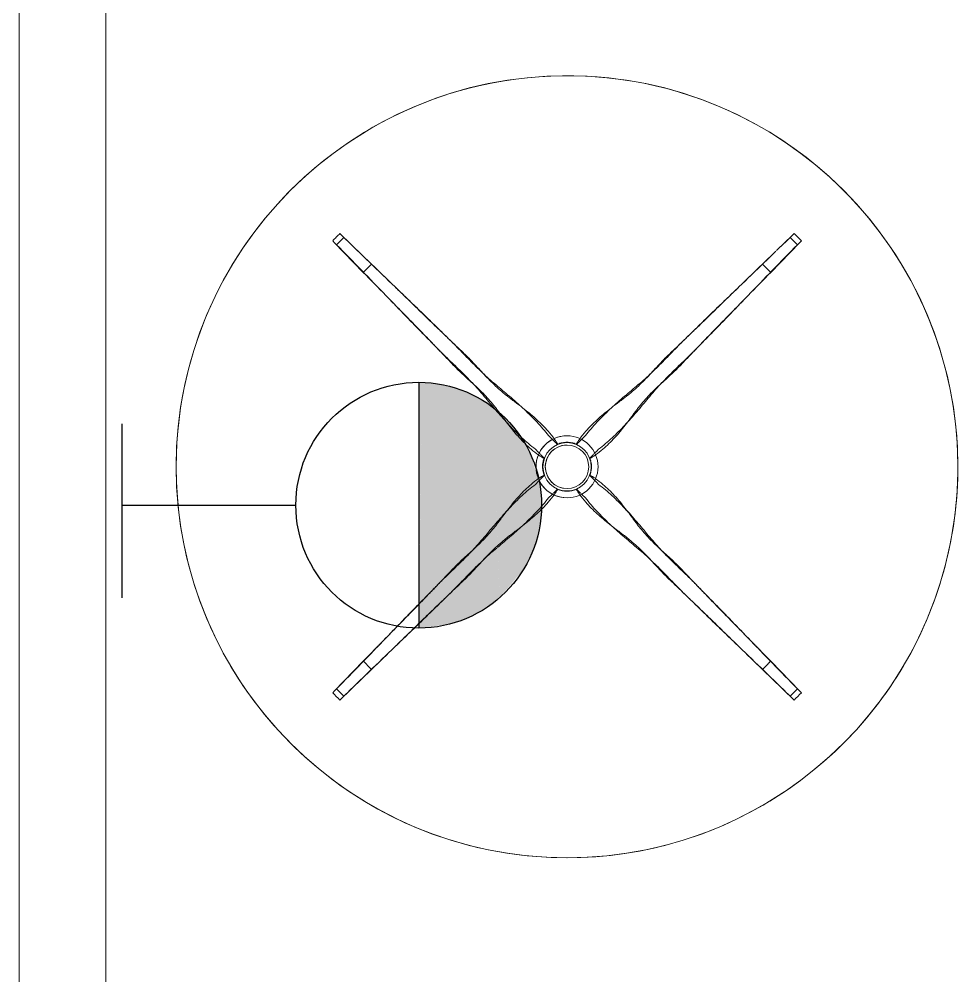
# Model space of a CAD drawing. Header units: inches. Extents: x 0 to 1865, y 0 to 1094.
# Drawn here: x 736.73 to 774.56, y 548.5 to 587.03 of the extents above; entities that cross this region are included whole.
import ezdxf

# ---------------------------------------------------------------- set-up
doc = ezdxf.new("R2010")
doc.units = ezdxf.units.IN
doc.header["$MEASUREMENT"] = 0
for name, color, linetype, lineweight in [('A-ANNO-NOTE', 131, 'Continuous', 9), ('I-FURN', 30, 'Continuous', 9), ('I-WALL', 2, 'Continuous', 13)]:
    doc.layers.add(name, color=color, linetype=linetype, lineweight=lineweight)

# ---------------------------------------------------------------- blocks, each defined once
blk = doc.blocks.new('HighTower_FourResting_Round - 20_-7357573-Level 05 POWER _ SIGNAL')
at = {"layer": 'I-FURN'}
for p, q in [((-3.709, 5.673), (-3.63, 5.597)), ((-3.63, 5.597), (-2.434, 4.442)), ((13.312, 4.442), (14.509, 5.597)), ((14.509, 5.597), (14.588, 5.673)), ((-3.927, 5.299), (-4.003, 5.377)), ((-4.003, 5.377), (-3.924, 5.299)), ((-2.781, 4.117), (-3.927, 5.299)), ((-3.924, 5.299), (-3.845, 5.22)), ((14.805, 5.299), (13.648, 4.105)), ((14.882, 5.377), (14.805, 5.299)), ((5.066, -2.811), (5.054, -2.82)), ((5.825, -2.82), (5.813, -2.811)), ((4.513, -3.387), (4.521, -3.374)), ((6.358, -3.374), (6.366, -3.387)), ((4.513, -4.058), (4.521, -4.071)), ((6.358, -4.071), (6.366, -4.058)), ((5.066, -4.635), (5.054, -4.626)), ((5.825, -4.626), (5.812, -4.635)), ((-3.927, -12.744), (-2.769, -11.551)), ((13.648, -11.551), (14.805, -12.744)), ((-2.434, -11.888), (-2.972, -12.407)), ((14.509, -13.042), (13.312, -11.888)), ((-3.845, -12.666), (-3.924, -12.744)), ((-3, -12.435), (-3.63, -13.042)), ((-4.003, -12.823), (-3.927, -12.744)), ((-3.924, -12.744), (-4.003, -12.823)), ((-3.63, -13.042), (-3.709, -13.118)), ((14.588, -13.118), (14.509, -13.042)), ((14.805, -12.744), (14.882, -12.823))]:
    blk.add_line(p, q, dxfattribs=at)
at = {"layer": 'I-FURN', "flags": 128}
for points in [[(-3.551, 5.515), (-3.63, 5.594), (-3.709, 5.673)], [(14.588, 5.673), (14.509, 5.594), (14.43, 5.515)], [(14.724, 5.22), (14.803, 5.299), (14.882, 5.377)], [(14.882, -12.823), (14.803, -12.744), (14.724, -12.666)], [(-3.709, -13.118), (-3.63, -13.04), (-3.551, -12.961)], [(14.43, -12.961), (14.509, -13.04), (14.588, -13.118)]]:
    blk.add_lwpolyline(points, dxfattribs=at)
at = {"layer": 'I-FURN'}
for radius, start, end in [(15.75, 0, 180), (15.75, 0, 140), (15.75, 140, 170), (13.114, 134.2368, 136.0566), (12.891, 134.2221, 136.074), (12.891, 43.926, 45.7779), (13.114, 43.9434, 45.7632), (11.342, 133.9866, 135.8429), (11.342, 43.6699, 46.0134), (11.342, 135.9037, 136.3301), (15.75, 170, 180), (1.25, 90, 270), (1.25, 90, 270), (1.25, 270, 90), (1.25, 342, 90), (0.973, 90, 270), (0.875, 90, 270), (0.875, 90, 270), (0.875, 90, 270), (0.875, 90, 270), (0.973, 270, 90), (0.875, 270, 90), (0.875, 270, 90), (0.875, 270, 90), (0.875, 18, 90), (0.875, 270, 18), (15.75, 180, 360), (15.75, 180, 250), (15.75, 250, 0), (1.25, 306, 342), (1.25, 270, 306), (11.342, 223.6694, 226.0134), (11.342, 313.9866, 316.3306), (12.891, 223.9259, 225.778), (12.891, 314.222, 316.0741), (13.114, 223.9435, 225.763), (13.114, 314.237, 315.1468), (13.114, 315.1468, 316.0565)]:
    blk.add_arc((5.439, -3.723), radius, start, end, dxfattribs=at)
for points, knots in [([(4.697, -2.47), (4.551, -2.283), (4.239, -1.922), (3.727, -1.417), (3.277, -1.017), (2.911, -0.705), (2.634, -0.473), (2.361, -0.238), (2.006, 0.083), (1.578, 0.501), (1.164, 0.932), (0.872, 1.231), (0.702, 1.4), (0.573, 1.524), (0.443, 1.648), (0.27, 1.813), (-0.032, 2.103), (-0.461, 2.519), (-0.974, 3.021), (-1.66, 3.687), (-2.524, 4.514), (-3.21, 5.18), (-3.551, 5.515)], [0, 0, 0, 0, 0.0625, 0.125, 0.1875, 0.21875, 0.25, 0.28125, 0.3125, 0.375, 0.4375, 0.46875, 0.484375, 0.5, 0.515625, 0.53125, 0.5625, 0.625, 0.6875, 0.75, 0.875, 1, 1, 1, 1]), ([(14.43, 5.515), (14.089, 5.18), (13.403, 4.514), (12.539, 3.687), (11.852, 3.021), (11.34, 2.519), (10.911, 2.103), (10.609, 1.813), (10.436, 1.648), (10.306, 1.524), (10.176, 1.4), (10.007, 1.231), (9.715, 0.932), (9.301, 0.501), (8.873, 0.083), (8.527, -0.23), (8.355, -0.378), (8.272, -0.448)], [0, 0, 0, 0, 0.125, 0.25, 0.3125, 0.375, 0.4375, 0.46875, 0.484375, 0.5, 0.515625, 0.53125, 0.5625, 0.625, 0.6875, 0.71875, 0.7467682, 0.7467682, 0.7467682, 0.7467682]), ([(-3.845, 5.22), (-3.509, 4.879), (-2.84, 4.195), (-2.01, 3.332), (-1.342, 2.647), (-0.839, 2.135), (-0.421, 1.707), (-0.13, 1.405), (0.036, 1.233), (0.159, 1.102), (0.284, 0.973), (0.453, 0.804), (0.754, 0.514), (1.188, 0.102), (1.607, -0.325), (1.929, -0.68), (2.163, -0.955), (2.394, -1.233), (2.706, -1.601), (3.106, -2.052), (3.614, -2.563), (3.978, -2.872), (4.167, -3.015)], [0, 0, 0, 0, 0.125, 0.25, 0.3125, 0.375, 0.4375, 0.46875, 0.484375, 0.5, 0.515625, 0.53125, 0.5625, 0.625, 0.6875, 0.71875, 0.75, 0.78125, 0.8125, 0.875, 0.9375, 1, 1, 1, 1]), ([(6.712, -3.015), (6.901, -2.872), (7.265, -2.563), (7.773, -2.052), (8.172, -1.601), (8.485, -1.233), (8.716, -0.955), (8.95, -0.68), (9.272, -0.325), (9.691, 0.102), (10.124, 0.514), (10.425, 0.804), (10.595, 0.973), (10.72, 1.102), (10.843, 1.233), (11.009, 1.405), (11.3, 1.707), (11.718, 2.135), (12.221, 2.647), (12.889, 3.332), (13.719, 4.195), (14.388, 4.879), (14.724, 5.22)], [0, 0, 0, 0, 0.0625, 0.125, 0.1875, 0.21875, 0.25, 0.28125, 0.3125, 0.375, 0.4375, 0.46875, 0.484375, 0.5, 0.515625, 0.53125, 0.5625, 0.625, 0.6875, 0.75, 0.875, 1, 1, 1, 1]), ([(-2.434, 4.442), (-2.124, 4.137), (-1.656, 3.683), (-1.029, 3.08), (-0.558, 2.63), (-0.09, 2.176), (0.297, 1.795), (0.609, 1.492), (0.843, 1.266), (1.04, 1.078), (1.197, 0.928), (1.317, 0.817), (1.434, 0.703), (1.586, 0.548), (1.771, 0.349), (1.991, 0.108), (2.288, -0.209), (2.599, -0.513), (2.89, -0.761), (3.061, -0.898), (3.192, -0.998), (3.324, -1.098), (3.5, -1.231), (3.806, -1.468), (4.23, -1.821), (4.639, -2.23), (4.859, -2.508), (4.939, -2.62)], [0, 0, 0, 0, 0.125, 0.1875, 0.25, 0.3125, 0.375, 0.40625, 0.4375, 0.46875, 0.484375, 0.5, 0.515625, 0.53125, 0.5625, 0.59375, 0.625, 0.6875, 0.71875, 0.734375, 0.75, 0.765625, 0.78125, 0.8125, 0.875, 0.9375, 0.9775843, 0.9775843, 0.9775843, 0.9775843]), ([(5.94, -2.62), (6.019, -2.508), (6.24, -2.23), (6.649, -1.821), (7.073, -1.468), (7.379, -1.231), (7.555, -1.098), (7.687, -0.998), (7.818, -0.898), (7.989, -0.761), (8.279, -0.513), (8.59, -0.209), (8.888, 0.108), (9.108, 0.349), (9.293, 0.548), (9.445, 0.703), (9.562, 0.817), (9.681, 0.928), (9.839, 1.078), (10.035, 1.266), (10.27, 1.492), (10.581, 1.795), (10.969, 2.176), (11.437, 2.63), (11.908, 3.08), (12.535, 3.683), (13.003, 4.137), (13.312, 4.442)], [0.0224157, 0.0224157, 0.0224157, 0.0224157, 0.0625, 0.125, 0.1875, 0.21875, 0.234375, 0.25, 0.265625, 0.28125, 0.3125, 0.375, 0.40625, 0.4375, 0.46875, 0.484375, 0.5, 0.515625, 0.53125, 0.5625, 0.59375, 0.625, 0.6875, 0.75, 0.8125, 0.875, 1, 1, 1, 1]), ([(4.288, -3.243), (4.186, -3.171), (3.916, -2.961), (3.513, -2.563), (3.16, -2.135), (2.924, -1.826), (2.792, -1.649), (2.693, -1.515), (2.593, -1.382), (2.457, -1.21), (2.209, -0.918), (1.904, -0.608), (1.584, -0.312), (1.341, -0.094), (1.141, 0.09), (1.004, 0.222), (0.927, 0.3), (0.871, 0.359), (0.815, 0.418), (0.74, 0.497), (0.609, 0.635), (0.42, 0.832), (0.193, 1.066), (-0.112, 1.377), (-0.494, 1.764), (-0.95, 2.231), (-1.402, 2.702), (-2.007, 3.328), (-2.463, 3.796), (-2.769, 4.105)], [0.026102, 0.026102, 0.026102, 0.026102, 0.0625, 0.125, 0.1875, 0.21875, 0.234375, 0.25, 0.265625, 0.28125, 0.3125, 0.375, 0.40625, 0.4375, 0.46875, 0.484375, 0.4921875, 0.5, 0.5078125, 0.515625, 0.53125, 0.5625, 0.59375, 0.625, 0.6875, 0.75, 0.8125, 0.875, 1, 1, 1, 1]), ([(13.648, 4.105), (13.342, 3.796), (12.886, 3.328), (12.281, 2.702), (11.829, 2.231), (11.373, 1.764), (10.99, 1.377), (10.686, 1.066), (10.459, 0.832), (10.27, 0.635), (10.139, 0.497), (10.064, 0.418), (10.008, 0.359), (9.951, 0.3), (9.875, 0.222), (9.738, 0.09), (9.537, -0.094), (9.295, -0.312), (8.975, -0.608), (8.67, -0.918), (8.422, -1.21), (8.286, -1.382), (8.186, -1.515), (8.087, -1.649), (7.954, -1.826), (7.719, -2.135), (7.366, -2.563), (6.956, -2.968), (6.679, -3.182), (6.569, -3.258)], [0, 0, 0, 0, 0.125, 0.1875, 0.25, 0.3125, 0.375, 0.40625, 0.4375, 0.46875, 0.484375, 0.4921875, 0.5, 0.5078125, 0.515625, 0.53125, 0.5625, 0.59375, 0.625, 0.6875, 0.71875, 0.734375, 0.75, 0.765625, 0.78125, 0.8125, 0.875, 0.9375, 0.9764687, 0.9764687, 0.9764687, 0.9764687]), ([(8.244, -0.472), (8.152, -0.55), (7.968, -0.705), (7.602, -1.017), (7.152, -1.417), (6.64, -1.922), (6.328, -2.283), (6.182, -2.47)], [0.75, 0.75, 0.75, 0.75, 0.78125, 0.8125, 0.875, 0.9375, 1, 1, 1, 1]), ([(4.886, -2.653), (4.873, -2.641), (4.845, -2.613), (4.783, -2.554), (4.732, -2.504), (4.697, -2.47)], [0.6097845, 0.6097845, 0.6097845, 0.6097845, 0.7, 0.8, 1, 1, 1, 1]), ([(5.054, -2.82), (5.047, -2.813), (5.031, -2.797), (5.002, -2.767), (4.982, -2.748), (4.966, -2.732), (4.949, -2.715), (4.93, -2.697), (4.91, -2.678), (4.897, -2.664), (4.89, -2.657)], [0, 0, 0, 0, 0.2, 0.3, 0.35, 0.4, 0.45, 0.5, 0.55, 0.6, 0.6, 0.6, 0.6]), ([(5.989, -2.657), (5.982, -2.664), (5.968, -2.678), (5.949, -2.697), (5.93, -2.715), (5.913, -2.732), (5.897, -2.748), (5.877, -2.767), (5.847, -2.797), (5.832, -2.813), (5.825, -2.82)], [0.4, 0.4, 0.4, 0.4, 0.45, 0.5, 0.55, 0.6, 0.65, 0.7, 0.8, 1, 1, 1, 1]), ([(6.182, -2.47), (6.147, -2.504), (6.096, -2.554), (6.034, -2.613), (6.006, -2.641), (5.993, -2.653)], [0, 0, 0, 0, 0.2, 0.3, 0.3902155, 0.3902155, 0.3902155, 0.3902155]), ([(6.529, -3.202), (6.541, -3.19), (6.568, -3.162), (6.628, -3.101), (6.678, -3.05), (6.712, -3.015)], [0.6151384, 0.6151384, 0.6151384, 0.6151384, 0.7, 0.8, 1, 1, 1, 1]), ([(4.356, -3.208), (4.37, -3.222), (4.39, -3.243), (4.414, -3.268), (4.431, -3.285), (4.448, -3.301), (4.467, -3.321), (4.497, -3.351), (4.514, -3.367), (4.521, -3.374)], [0.4, 0.4, 0.4, 0.4, 0.5, 0.55, 0.6, 0.65, 0.7, 0.8, 1, 1, 1, 1]), ([(4.521, -3.374), (4.486, -3.463), (4.433, -3.697), (4.469, -3.938), (4.521, -4.071)], [0, 0, 0, 0, 0.4, 1, 1, 1, 1]), ([(6.358, -3.374), (6.364, -3.367), (6.381, -3.351), (6.411, -3.321), (6.431, -3.301), (6.447, -3.285), (6.465, -3.268), (6.489, -3.243), (6.509, -3.222), (6.523, -3.208)], [0, 0, 0, 0, 0.2, 0.3, 0.35, 0.4, 0.45, 0.5, 0.6, 0.6, 0.6, 0.6]), ([(6.358, -4.071), (6.392, -3.983), (6.446, -3.748), (6.409, -3.507), (6.358, -3.374)], [0, 0, 0, 0, 0.4, 1, 1, 1, 1]), ([(-2.769, -11.551), (-2.463, -11.241), (-2.007, -10.774), (-1.402, -10.148), (-0.95, -9.677), (-0.494, -9.21), (-0.112, -8.823), (0.193, -8.512), (0.42, -8.278), (0.609, -8.081), (0.74, -7.943), (0.815, -7.864), (0.871, -7.805), (0.927, -7.746), (1.004, -7.668), (1.141, -7.536), (1.341, -7.352), (1.584, -7.133), (1.904, -6.838), (2.209, -6.527), (2.457, -6.236), (2.593, -6.063), (2.693, -5.931), (2.792, -5.797), (2.924, -5.62), (3.16, -5.311), (3.513, -4.883), (3.916, -4.484), (4.186, -4.274), (4.288, -4.203)], [0, 0, 0, 0, 0.125, 0.1875, 0.25, 0.3125, 0.375, 0.40625, 0.4375, 0.46875, 0.484375, 0.4921875, 0.5, 0.5078125, 0.515625, 0.53125, 0.5625, 0.59375, 0.625, 0.6875, 0.71875, 0.734375, 0.75, 0.765625, 0.78125, 0.8125, 0.875, 0.9375, 0.9739048, 0.9739048, 0.9739048, 0.9739048]), ([(4.521, -4.071), (4.514, -4.078), (4.497, -4.094), (4.467, -4.124), (4.447, -4.144), (4.431, -4.161), (4.414, -4.178), (4.389, -4.203), (4.37, -4.223), (4.356, -4.237)], [0, 0, 0, 0, 0.2, 0.3, 0.35, 0.4, 0.45, 0.5, 0.6, 0.6, 0.6, 0.6]), ([(6.523, -4.237), (6.509, -4.223), (6.489, -4.203), (6.465, -4.178), (6.448, -4.161), (6.431, -4.144), (6.412, -4.124), (6.382, -4.094), (6.364, -4.078), (6.358, -4.071)], [0.4, 0.4, 0.4, 0.4, 0.5, 0.55, 0.6, 0.65, 0.7, 0.8, 1, 1, 1, 1]), ([(6.569, -4.188), (6.679, -4.263), (6.956, -4.478), (7.366, -4.883), (7.719, -5.311), (7.954, -5.62), (8.087, -5.797), (8.186, -5.931), (8.286, -6.063), (8.422, -6.236), (8.67, -6.527), (8.975, -6.838), (9.295, -7.133), (9.537, -7.352), (9.738, -7.536), (9.875, -7.668), (9.951, -7.746), (10.008, -7.805), (10.064, -7.864), (10.139, -7.943), (10.27, -8.081), (10.459, -8.278), (10.686, -8.512), (10.99, -8.823), (11.373, -9.21), (11.677, -9.521), (11.828, -9.678)], [0.0235325, 0.0235325, 0.0235325, 0.0235325, 0.0625, 0.125, 0.1875, 0.21875, 0.234375, 0.25, 0.265625, 0.28125, 0.3125, 0.375, 0.40625, 0.4375, 0.46875, 0.484375, 0.4921875, 0.5, 0.5078125, 0.515625, 0.53125, 0.5625, 0.59375, 0.625, 0.6875, 0.75, 0.75, 0.75, 0.75]), ([(4.167, -4.431), (3.977, -4.574), (3.614, -4.882), (3.106, -5.393), (2.706, -5.845), (2.394, -6.212), (2.163, -6.491), (1.929, -6.765), (1.607, -7.121), (1.188, -7.548), (0.754, -7.959), (0.453, -8.25), (0.284, -8.419), (0.159, -8.548), (0.035, -8.678), (-0.13, -8.851), (-0.421, -9.153), (-0.839, -9.581), (-1.343, -10.092), (-2.011, -10.778), (-2.84, -11.64), (-3.509, -12.325), (-3.845, -12.666)], [0, 0, 0, 0, 0.0625, 0.125, 0.1875, 0.21875, 0.25, 0.28125, 0.3125, 0.375, 0.4375, 0.46875, 0.484375, 0.5, 0.515625, 0.53125, 0.5625, 0.625, 0.6875, 0.75, 0.875, 1, 1, 1, 1]), ([(6.712, -4.431), (6.678, -4.396), (6.628, -4.345), (6.568, -4.283), (6.541, -4.256), (6.53, -4.244)], [0, 0, 0, 0, 0.2, 0.3, 0.3848505, 0.3848505, 0.3848505, 0.3848505]), ([(12.722, -10.607), (12.555, -10.435), (12.221, -10.092), (11.718, -9.581), (11.3, -9.153), (11.009, -8.851), (10.843, -8.678), (10.72, -8.548), (10.595, -8.419), (10.426, -8.25), (10.124, -7.959), (9.691, -7.548), (9.272, -7.121), (8.95, -6.765), (8.716, -6.491), (8.485, -6.212), (8.172, -5.845), (7.773, -5.393), (7.265, -4.882), (6.901, -4.574), (6.712, -4.431)], [0.25, 0.25, 0.25, 0.25, 0.3125, 0.375, 0.4375, 0.46875, 0.484375, 0.5, 0.515625, 0.53125, 0.5625, 0.625, 0.6875, 0.71875, 0.75, 0.78125, 0.8125, 0.875, 0.9375, 1, 1, 1, 1]), ([(-2.981, -12.405), (-2.829, -12.257), (-2.332, -11.776), (-1.66, -11.132), (-0.973, -10.467), (-0.461, -9.965), (-0.032, -9.549), (0.27, -9.259), (0.443, -9.093), (0.573, -8.97), (0.703, -8.846), (0.872, -8.677), (1.164, -8.378), (1.578, -7.947), (2.006, -7.529), (2.361, -7.208), (2.634, -6.973), (2.911, -6.741), (3.277, -6.428), (3.727, -6.029), (4.239, -5.524), (4.551, -5.163), (4.697, -4.976)], [0.0693579, 0.0693579, 0.0693579, 0.0693579, 0.125, 0.25, 0.3125, 0.375, 0.4375, 0.46875, 0.484375, 0.5, 0.515625, 0.53125, 0.5625, 0.625, 0.6875, 0.71875, 0.75, 0.78125, 0.8125, 0.875, 0.9375, 1, 1, 1, 1]), ([(4.939, -4.826), (4.859, -4.938), (4.639, -5.216), (4.23, -5.625), (3.806, -5.978), (3.5, -6.215), (3.324, -6.348), (3.192, -6.448), (3.061, -6.548), (2.89, -6.685), (2.599, -6.933), (2.288, -7.237), (1.991, -7.554), (1.771, -7.795), (1.586, -7.994), (1.434, -8.149), (1.356, -8.225), (1.316, -8.262)], [0.0224129, 0.0224129, 0.0224129, 0.0224129, 0.0625, 0.125, 0.1875, 0.21875, 0.234375, 0.25, 0.265625, 0.28125, 0.3125, 0.375, 0.40625, 0.4375, 0.46875, 0.484375, 0.5, 0.5, 0.5, 0.5]), ([(4.799, -4.877), (4.815, -4.862), (4.845, -4.833), (4.873, -4.805), (4.886, -4.793)], [0.2, 0.2, 0.2, 0.2, 0.3, 0.3903595, 0.3903595, 0.3903595, 0.3903595]), ([(4.89, -4.789), (4.897, -4.782), (4.911, -4.768), (4.93, -4.749), (4.949, -4.731), (4.966, -4.714), (4.982, -4.698), (5.002, -4.679), (5.032, -4.649), (5.047, -4.633), (5.054, -4.626)], [0.4, 0.4, 0.4, 0.4, 0.45, 0.5, 0.55, 0.6, 0.65, 0.7, 0.8, 1, 1, 1, 1]), ([(5.825, -4.626), (5.831, -4.633), (5.847, -4.649), (5.877, -4.679), (5.897, -4.698), (5.913, -4.714), (5.93, -4.731), (5.948, -4.749), (5.968, -4.768), (5.982, -4.782), (5.989, -4.789)], [0, 0, 0, 0, 0.2, 0.3, 0.35, 0.4, 0.45, 0.5, 0.55, 0.6, 0.6, 0.6, 0.6]), ([(13.312, -11.888), (13.003, -11.583), (12.535, -11.129), (11.908, -10.526), (11.437, -10.076), (10.969, -9.622), (10.581, -9.241), (10.27, -8.938), (10.035, -8.711), (9.839, -8.524), (9.681, -8.374), (9.562, -8.262), (9.445, -8.149), (9.293, -7.994), (9.108, -7.795), (8.888, -7.554), (8.59, -7.237), (8.279, -6.933), (7.989, -6.685), (7.818, -6.548), (7.687, -6.448), (7.555, -6.348), (7.379, -6.215), (7.073, -5.978), (6.648, -5.625), (6.24, -5.216), (6.019, -4.938), (5.94, -4.826)], [0, 0, 0, 0, 0.125, 0.1875, 0.25, 0.3125, 0.375, 0.40625, 0.4375, 0.46875, 0.484375, 0.5, 0.515625, 0.53125, 0.5625, 0.59375, 0.625, 0.6875, 0.71875, 0.734375, 0.75, 0.765625, 0.78125, 0.8125, 0.875, 0.9375, 0.9775871, 0.9775871, 0.9775871, 0.9775871]), ([(5.993, -4.793), (6.006, -4.805), (6.034, -4.833), (6.095, -4.892), (6.146, -4.942), (6.182, -4.976)], [0.6096405, 0.6096405, 0.6096405, 0.6096405, 0.7, 0.8, 1, 1, 1, 1]), ([(6.182, -4.976), (6.327, -5.163), (6.64, -5.524), (7.152, -6.029), (7.602, -6.428), (7.968, -6.741), (8.244, -6.973), (8.518, -7.208), (8.873, -7.529), (9.301, -7.947), (9.715, -8.378), (10.007, -8.677), (10.176, -8.846), (10.306, -8.97), (10.436, -9.093), (10.609, -9.259), (10.911, -9.549), (11.34, -9.965), (11.852, -10.467), (12.539, -11.132), (13.403, -11.96), (14.089, -12.626), (14.43, -12.961)], [0, 0, 0, 0, 0.0625, 0.125, 0.1875, 0.21875, 0.25, 0.28125, 0.3125, 0.375, 0.4375, 0.46875, 0.484375, 0.5, 0.515625, 0.53125, 0.5625, 0.625, 0.6875, 0.75, 0.875, 1, 1, 1, 1]), ([(1.316, -8.262), (1.277, -8.3), (1.197, -8.374), (1.04, -8.524), (0.843, -8.711), (0.609, -8.938), (0.297, -9.241), (-0.09, -9.622), (-0.558, -10.076), (-1.03, -10.526), (-1.656, -11.129), (-2.124, -11.583), (-2.434, -11.888)], [0.5, 0.5, 0.5, 0.5, 0.515625, 0.53125, 0.5625, 0.59375, 0.625, 0.6875, 0.75, 0.8125, 0.875, 1, 1, 1, 1]), ([(11.828, -9.678), (11.979, -9.834), (12.281, -10.148), (12.886, -10.774), (13.342, -11.241), (13.648, -11.551)], [0.75, 0.75, 0.75, 0.75, 0.8125, 0.875, 1, 1, 1, 1])]:
    blk.add_open_spline(points, degree=3, knots=knots, dxfattribs=at)
for points in [[(4.939, -2.62), (4.984, -2.683), (5.026, -2.746), (5.066, -2.811)], [(5.813, -2.811), (5.853, -2.746), (5.895, -2.683), (5.94, -2.62)], [(4.167, -3.015), (4.201, -3.05), (4.234, -3.084), (4.266, -3.117)], [(5.439, -2.739), (5.395, -2.739), (5.307, -2.745), (5.177, -2.772), (5.094, -2.802), (5.054, -2.82)], [(5.066, -2.811), (5.125, -2.787), (5.248, -2.749), (5.375, -2.736), (5.439, -2.736)], [(5.439, -2.736), (5.503, -2.736), (5.631, -2.749), (5.754, -2.787), (5.813, -2.811)], [(5.825, -2.82), (5.785, -2.802), (5.701, -2.772), (5.572, -2.745), (5.483, -2.739), (5.439, -2.739)], [(4.266, -3.117), (4.282, -3.133), (4.313, -3.165), (4.342, -3.194), (4.356, -3.208)], [(4.513, -3.387), (4.444, -3.347), (4.376, -3.304), (4.31, -3.258)], [(4.484, -3.481), (4.489, -3.46), (4.496, -3.439), (4.503, -3.419)], [(6.569, -3.258), (6.502, -3.304), (6.435, -3.347), (6.366, -3.387)], [(6.377, -3.419), (6.383, -3.439), (6.389, -3.46), (6.395, -3.481)], [(4.456, -3.794), (4.452, -3.747), (4.45, -3.698), (4.454, -3.651)], [(4.46, -3.837), (4.458, -3.827), (4.457, -3.816), (4.456, -3.806)], [(4.46, -3.609), (4.462, -3.591), (4.465, -3.573), (4.469, -3.555)], [(4.468, -3.891), (4.465, -3.873), (4.462, -3.855), (4.46, -3.837)], [(6.419, -3.837), (6.417, -3.855), (6.414, -3.873), (6.409, -3.89)], [(6.411, -3.555), (6.414, -3.573), (6.417, -3.591), (6.419, -3.609)], [(6.422, -3.806), (6.421, -3.816), (6.42, -3.827), (6.419, -3.837)], [(6.423, -3.651), (6.427, -3.699), (6.429, -3.747), (6.425, -3.794)], [(4.356, -4.237), (4.342, -4.252), (4.313, -4.281), (4.282, -4.313), (4.266, -4.329)], [(4.31, -4.188), (4.376, -4.142), (4.444, -4.099), (4.513, -4.058)], [(4.502, -4.027), (4.495, -4.006), (4.489, -3.985), (4.484, -3.964)], [(6.366, -4.058), (6.435, -4.099), (6.502, -4.142), (6.569, -4.188)], [(6.395, -3.964), (6.39, -3.985), (6.383, -4.006), (6.376, -4.027)], [(4.266, -4.329), (4.234, -4.362), (4.201, -4.396), (4.167, -4.431)], [(4.697, -4.976), (4.732, -4.942), (4.766, -4.909), (4.799, -4.877)], [(5.066, -4.635), (5.026, -4.699), (4.984, -4.763), (4.939, -4.826)], [(5.054, -4.626), (5.094, -4.644), (5.177, -4.674), (5.307, -4.701), (5.395, -4.707), (5.439, -4.707)], [(5.439, -4.709), (5.375, -4.709), (5.248, -4.697), (5.125, -4.659), (5.066, -4.635)], [(5.439, -4.707), (5.483, -4.707), (5.572, -4.701), (5.701, -4.674), (5.784, -4.644), (5.825, -4.626)], [(5.812, -4.635), (5.754, -4.659), (5.631, -4.697), (5.503, -4.709), (5.439, -4.709)], [(5.94, -4.826), (5.895, -4.763), (5.853, -4.699), (5.812, -4.635)], [(14.724, -12.666), (14.388, -12.325), (13.719, -11.64), (13.055, -10.95), (12.722, -10.607)], [(-3.551, -12.961), (-3.37, -12.783), (-3.188, -12.606), (-3.006, -12.429)]]:
    blk.add_open_spline(points, degree=3, dxfattribs=at)

msp = doc.modelspace()

# ---------------------------------------------------------------- hatches: boundary and pattern name
at = {"layer": 'A-ANNO-NOTE'}
for points in [[(752.836, 562.501), (752.968, 572.399), (752.836, 572.401), (752.836, 564.782)], [(752.836, 562.501), (752.968, 562.503), (752.968, 572.399), (752.867, 564.782)], [(754.265, 572.19), (753.362, 572.373), (752.968, 572.399)], [(754.882, 571.959), (754.265, 572.19), (752.968, 572.399)], [(755.788, 571.425), (754.882, 571.959), (752.968, 572.399)], [(752.968, 562.503), (755.788, 571.425), (752.968, 572.399), (752.968, 564.782)], [(755.788, 571.425), (755.349, 571.716), (754.882, 571.959)], [(752.968, 562.503), (756.096, 563.726), (755.788, 571.425), (753.688, 564.782)], [(756.096, 563.726), (757.101, 569.964), (755.788, 571.425), (756.054, 564.782)], [(756.73, 570.508), (756.383, 570.904), (755.788, 571.425)], [(757.101, 569.964), (756.73, 570.508), (755.788, 571.425)], [(756.096, 563.726), (757.784, 567.583), (757.101, 569.964), (756.266, 564.782)], [(757.784, 567.583), (757.397, 569.376), (757.101, 569.964), (757.354, 569.083)], [(757.784, 567.583), (757.674, 568.498), (757.46, 569.083)], [(757.674, 568.498), (757.498, 569.083), (757.489, 569.083)], [(757.784, 567.583), (757.758, 567.977), (757.674, 568.498)], [(756.096, 563.726), (756.98, 564.782), (757.784, 567.583), (756.558, 564.782)], [(756.961, 564.715), (757.784, 567.319), (757.784, 567.583), (756.98, 564.782)], [(756.961, 564.715), (757.229, 565.169), (757.784, 567.319), (756.982, 564.782)], [(757.229, 565.169), (757.493, 565.772), (757.784, 567.319)], [(757.493, 565.772), (757.742, 566.794), (757.784, 567.319)], [(757.493, 565.772), (757.645, 566.276), (757.742, 566.794)], [(756.096, 563.726), (756.73, 564.394), (756.961, 564.715)], [(752.968, 562.503), (754.639, 562.841), (756.096, 563.726)], [(754.639, 562.841), (755.573, 563.326), (756.096, 563.726)], [(754.639, 562.841), (755.001, 563), (755.573, 563.326)], [(752.968, 562.503), (754.139, 562.676), (754.639, 562.841)], [(752.968, 562.503), (753.362, 562.529), (753.883, 562.613)]]:
    msp.add_hatch(color=256, dxfattribs=at).paths.add_polyline_path(points, flags=0)

# ---------------------------------------------------------------- linework, layer by layer
msp.add_line((752.836, 572.401), (752.836, 562.501), dxfattribs=at)
at = {"layer": 'A-ANNO-NOTE', "lineweight": 30}
for p, q in [((752.836, 572.401), (752.836, 562.501)), ((740.874, 570.729), (740.874, 563.717)), ((740.874, 567.458), (747.886, 567.458))]:
    msp.add_line(p, q, dxfattribs=at)
msp.add_circle((752.836, 567.451), 4.95, dxfattribs=at)
msp.add_circle((752.836, 567.451), 4.95, dxfattribs=at)
msp.add_circle((752.836, 567.451), 4.95, dxfattribs=at)
msp.add_circle((752.836, 567.451), 4.95, dxfattribs=at)
msp.add_circle((752.836, 567.451), 4.95, dxfattribs=at)
msp.add_circle((752.836, 567.451), 4.95, dxfattribs=at)
msp.add_circle((752.836, 567.451), 4.95, dxfattribs=at)
at = {"layer": 'A-ANNO-NOTE'}
msp.add_arc((752.836, 567.451), 4.95, 270, 90, dxfattribs=at)
at = {"layer": 'I-WALL'}
for p, q in [((736.734, 751), (736.734, 511.75)), ((740.234, 477.25), (740.234, 653.426))]:
    msp.add_line(p, q, dxfattribs=at)

# ---------------------------------------------------------------- block references
at = {"layer": 'I-FURN', "rotation": 180}
msp.add_blockref('HighTower_FourResting_Round - 20_-7357573-Level 05 POWER _ SIGNAL', (764.251, 565.277), dxfattribs=at)

doc.saveas('drawing.dxf')
